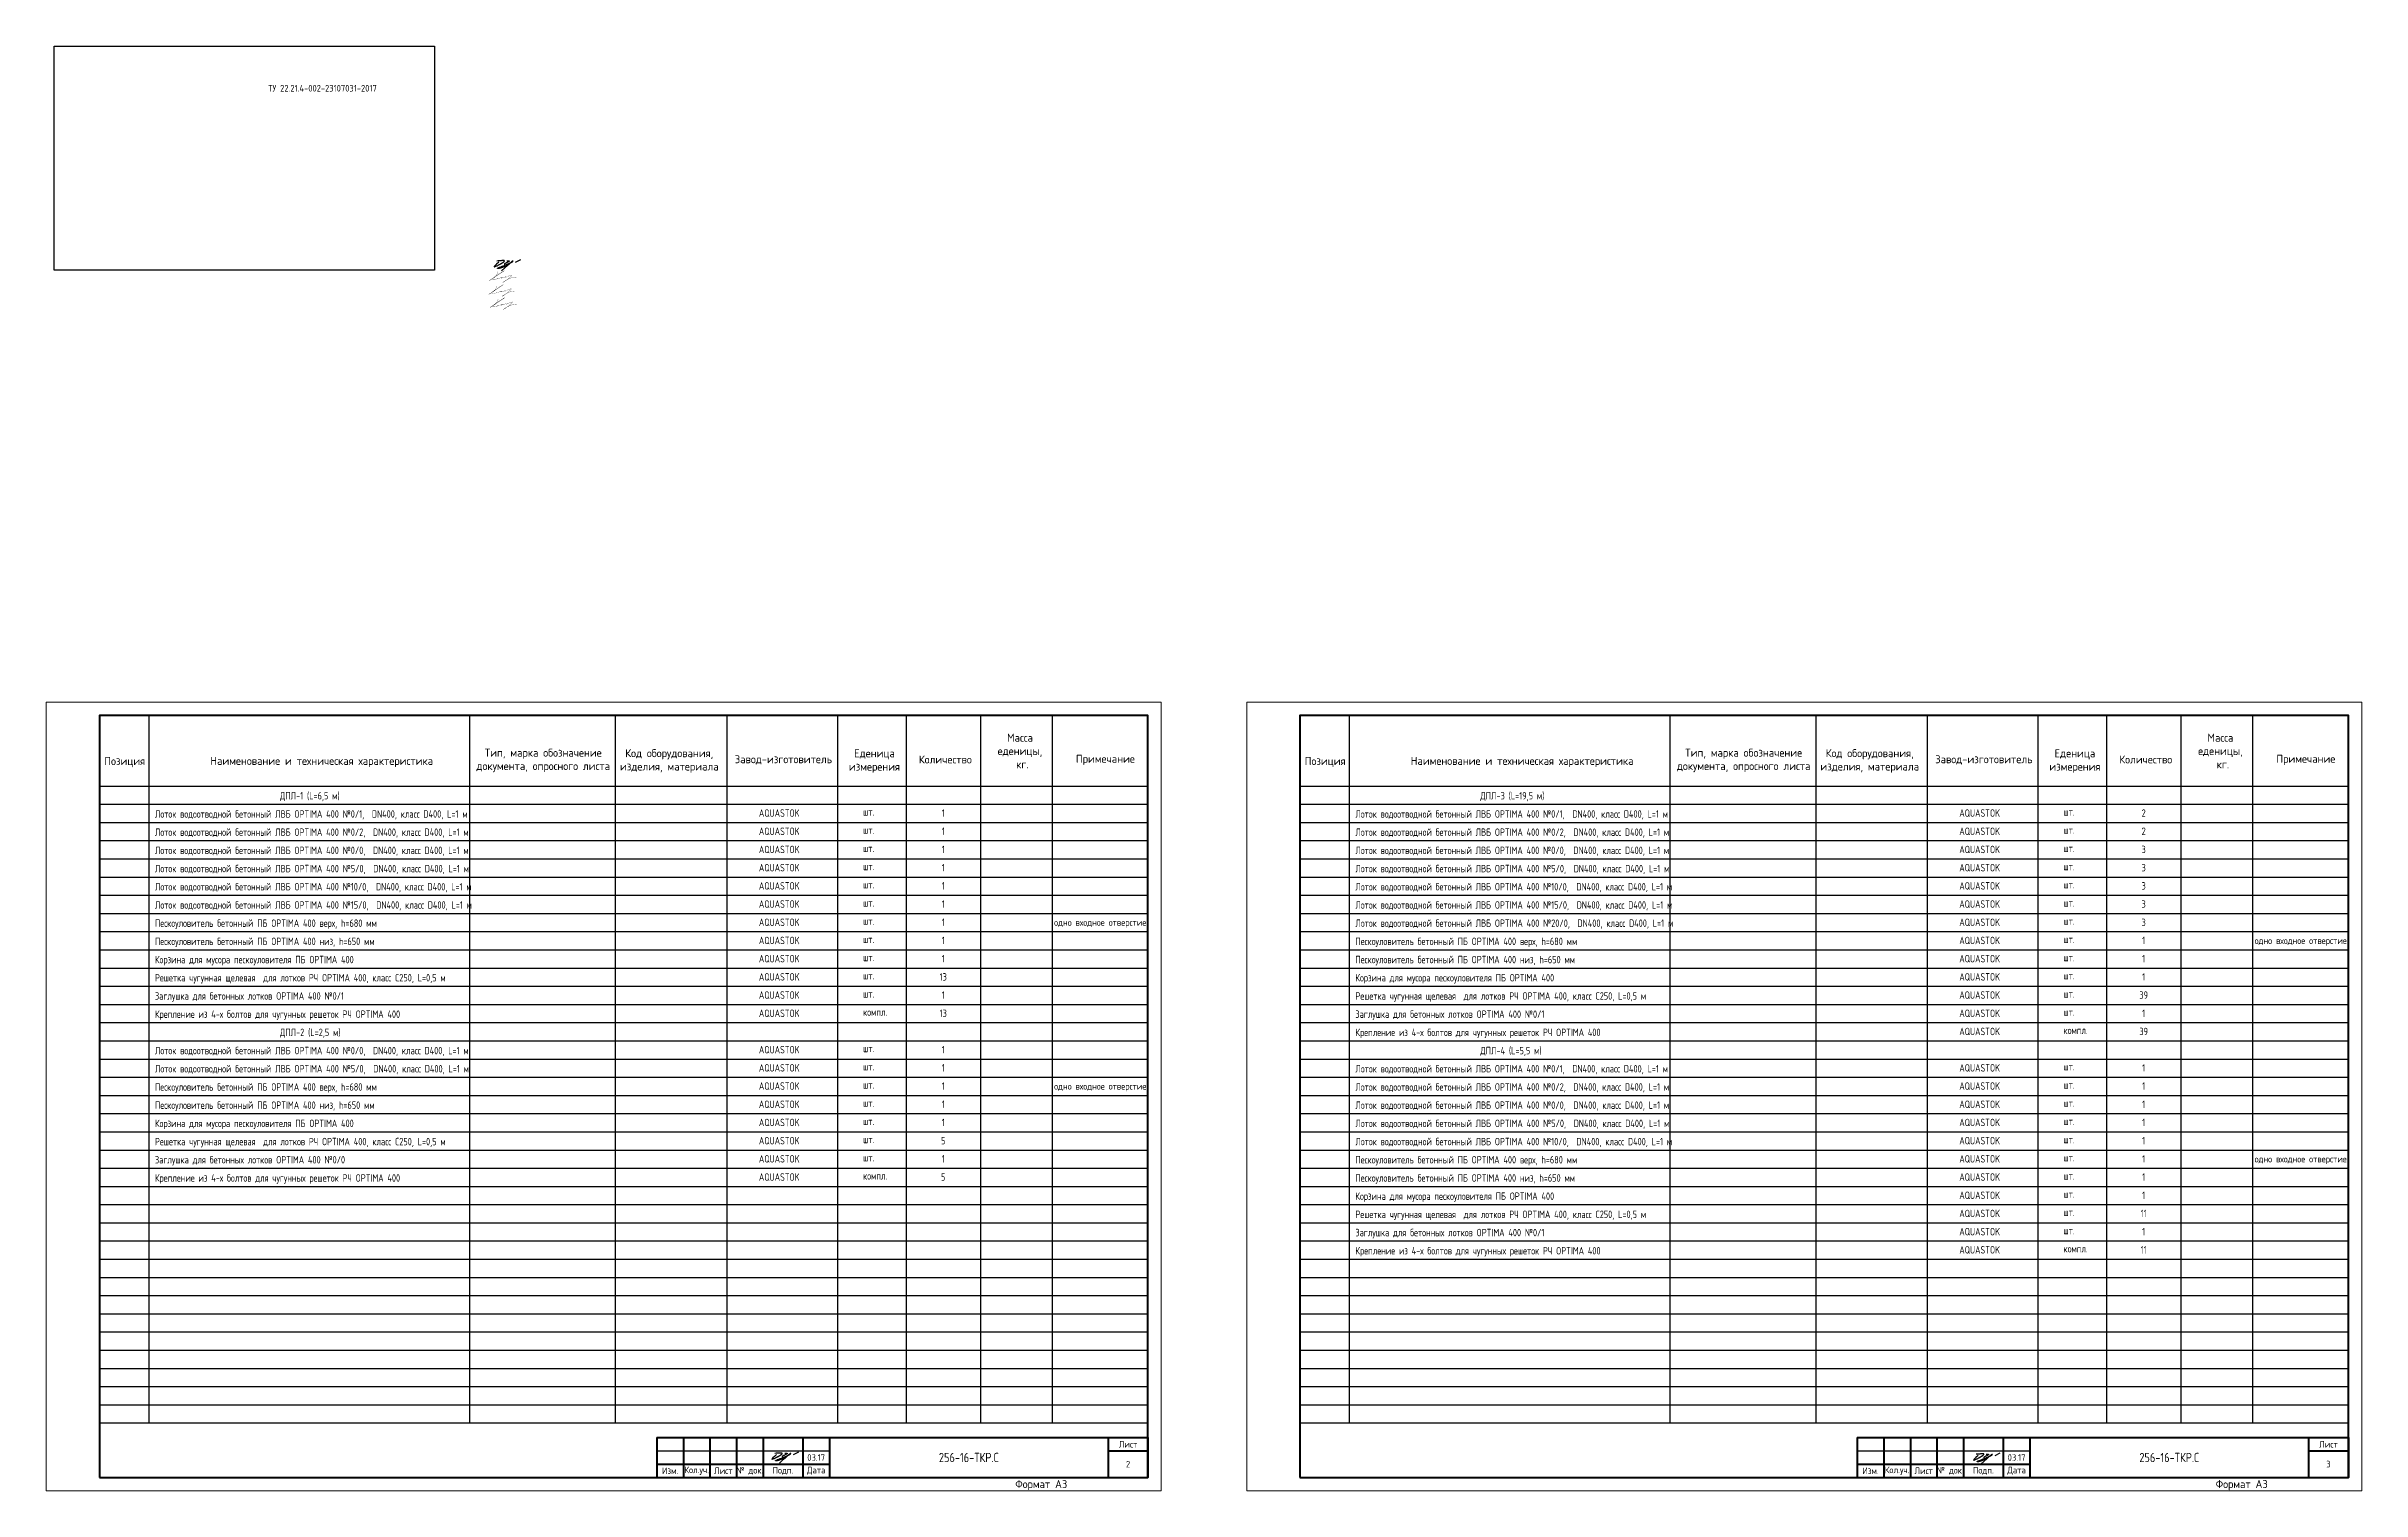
# Model space of a CAD drawing. Header units: millimetres. Extents: x 39361852 to 44740435, y 22138004 to 23754735.
# Drawn here: x 42250855 to 42338075, y 23469545 to 23523956 of the extents above; entities that cross this region are included whole.
import ezdxf
from ezdxf.enums import TextEntityAlignment as Align

# ---------------------------------------------------------------- set-up
doc = ezdxf.new("R2010")
doc.units = ezdxf.units.MM
doc.layers.add('подпись', color=7, linetype='Continuous', lineweight=25)
doc.layers.add('Труба профиль', color=7, linetype='Continuous', lineweight=50)
doc.styles.add('GOST 2.304', font='GOST_0.TTF')
doc.styles.add('GOST-2.304_Type-B', font='GOST Common.ttf')
picture_1 = doc.add_image_def('image3.png', size_in_pixel=(812, 478))

# ---------------------------------------------------------------- blocks, each defined once
blk = doc.blocks.new('Siberia.Format{0d3e33b6-859c-45ab-add1-e3c12149625a}')
at = {"color": 0, "linetype": 'Continuous', "lineweight": 15}
blk.add_lwpolyline([(0, 0), (420, 0), (420, 297), (0, 297), (0, 0)], dxfattribs=at)
at = {"color": 0, "linetype": 'Continuous', "lineweight": 60}
blk.add_lwpolyline([(20, 5), (415, 5), (415, 292), (20, 292), (20, 5)], dxfattribs=at)
at = {"color": 0, "style": 'GOST-2.304_Type-B'}
blk.add_text('Формат А3', height=3, dxfattribs=at).set_placement((365, 1))
blk = doc.blocks.new('*T49')
at = {"color": 0, "linetype": 'Continuous', "lineweight": 60, "transparency": 16777216}
for p, q in [((0, 0), (18500, 0)), ((0, 0), (0, -1500)), ((1000, 0), (1000, -1500)), ((2000, 0), (2000, -1500)), ((3000, 0), (3000, -1500)), ((4000, 0), (4000, -1500)), ((5500, 0), (5500, -1500)), ((6500, 0), (6500, -1500)), ((17000, 0), (17000, -1500)), ((18500, 0), (18500, -1500)), ((17000, -500), (18500, -500)), ((0, -1000), (6500, -1000)), ((0, -1500), (18500, -1500))]:
    blk.add_line(p, q, dxfattribs=at)
at = {"color": 0, "linetype": 'Continuous', "transparency": 16777216}
blk.add_line((0, -500), (6500, -500), dxfattribs=at)
at = {"color": 0, "linetype": 'Continuous', "transparency": 16777216, "attachment_point": 5, "style": 'GOST 2.304'}
for s, insert, char_height, width in [('03.17', (6000, -750), 250, 800), ('256-16-ТКР.С', (11750, -750), 350, 10300), ('Лист', (17750, -250), 250, 1300), ('Изм.', (500, -1250), 250, 800), ('Кол.уч.', (1500, -1250), 250, 900), ('Лист', (2500, -1250), 250, 800), ('№ док.', (3500, -1250), 250, 900), ('Подп.', (4750, -1250), 250, 1300), ('Дата', (6000, -1250), 250, 800), ('2', (17750, -1000), 250, 1300)]:
    blk.add_mtext(s, dxfattribs=dict(at, insert=insert, char_height=char_height, width=width))
blk = doc.blocks.new('*T50')
at = {"color": 0, "linetype": 'Continuous', "lineweight": 60, "transparency": 16777216}
for p, q in [((0, 0), (18500, 0)), ((0, 0), (0, -1500)), ((1000, 0), (1000, -1500)), ((2000, 0), (2000, -1500)), ((3000, 0), (3000, -1500)), ((4000, 0), (4000, -1500)), ((5500, 0), (5500, -1500)), ((6500, 0), (6500, -1500)), ((17000, 0), (17000, -1500)), ((18500, 0), (18500, -1500)), ((17000, -500), (18500, -500)), ((0, -1000), (6500, -1000)), ((0, -1500), (18500, -1500))]:
    blk.add_line(p, q, dxfattribs=at)
at = {"color": 0, "linetype": 'Continuous', "transparency": 16777216}
blk.add_line((0, -500), (6500, -500), dxfattribs=at)
at = {"color": 0, "linetype": 'Continuous', "transparency": 16777216, "attachment_point": 5, "style": 'GOST 2.304'}
for s, insert, char_height, width in [('03.17', (6000, -750), 250, 800), ('256-16-ТКР.С', (11750, -750), 350, 10300), ('Лист', (17750, -250), 250, 1300), ('Изм.', (500, -1250), 250, 800), ('Кол.уч.', (1500, -1250), 250, 900), ('Лист', (2500, -1250), 250, 800), ('№ док.', (3500, -1250), 250, 900), ('Подп.', (4750, -1250), 250, 1300), ('Дата', (6000, -1250), 250, 800), ('3', (17750, -1000), 250, 1300)]:
    blk.add_mtext(s, dxfattribs=dict(at, insert=insert, char_height=char_height, width=width))
blk = doc.blocks.new('Косов')
at = {"layer": 'подпись', "color": 5, "lineweight": 30, "const_width": 0.0751}
blk.add_lwpolyline([(0, 0), (-0.07, -0.19), (-0.14, -0.36), (-0.2, -0.51), (-0.26, -0.65), (-0.31, -0.77), (-0.36, -0.87), (-0.41, -0.97), (-0.46, -1.07), (-0.51, -1.16), (-0.56, -1.26), (-0.62, -1.35), (-0.69, -1.44), (-0.76, -1.54), (-0.85, -1.64), (-0.96, -1.74), (-1.09, -1.84), (-1.23, -1.95), (-1.39, -2.06), (-1.57, -2.18), (-1.75, -2.3), (-1.94, -2.42), (-2.13, -2.54), (-2.32, -2.66), (-2.5, -2.78), (-2.67, -2.89), (-2.82, -2.99), (-2.91, -3.07), (-2.94, -3.1), (-2.89, -3.08), (-2.73, -2.99), (-2.46, -2.82), (-2.05, -2.56), (-1.49, -2.2), (-0.83, -1.77), (-0.12, -1.3), (0.58, -0.83), (1.23, -0.4), (1.76, -0.03), (2.13, 0.23), (2.28, 0.36), (2.17, 0.32), (1.85, 0.15), (1.36, -0.14), (0.77, -0.5), (0.14, -0.91), (-0.49, -1.33), (-1.05, -1.73), (-1.5, -2.08), (-1.78, -2.36), (-1.91, -2.57), (-1.92, -2.71), (-1.83, -2.8), (-1.67, -2.85), (-1.46, -2.86), (-1.24, -2.84), (-1.02, -2.81), (-0.84, -2.77), (-0.68, -2.72), (-0.56, -2.67), (-0.46, -2.61), (-0.38, -2.56), (-0.33, -2.5), (-0.29, -2.46), (-0.26, -2.42), (-0.24, -2.38), (-0.23, -2.36), (-0.23, -2.35), (-0.23, -2.34), (-0.24, -2.34), (-0.24, -2.35), (-0.24, -2.36), (-0.25, -2.39), (-0.24, -2.42), (-0.24, -2.46), (-0.23, -2.49), (-0.22, -2.53), (-0.21, -2.56), (-0.2, -2.58), (-0.2, -2.59), (-0.2, -2.59), (-0.2, -2.57), (-0.21, -2.53), (-0.23, -2.49), (-0.24, -2.45), (-0.26, -2.4), (-0.27, -2.36), (-0.29, -2.33), (-0.29, -2.31), (-0.3, -2.31), (-0.29, -2.32), (-0.27, -2.34), (-0.23, -2.36), (-0.17, -2.38), (-0.08, -2.39), (0.03, -2.39), (0.18, -2.36), (0.37, -2.32), (0.58, -2.25), (0.8, -2.18), (1.01, -2.1), (1.21, -2.03), (1.38, -1.97), (1.51, -1.93), (1.58, -1.91), (1.58, -1.93), (1.53, -1.97), (1.45, -2.03), (1.36, -2.09), (1.27, -2.16), (1.21, -2.21), (1.18, -2.25), (1.23, -2.25), (1.34, -2.22), (1.52, -2.17), (1.74, -2.09), (1.98, -2.01), (2.23, -1.93), (2.45, -1.85), (2.64, -1.79), (2.77, -1.76), (2.83, -1.77), (2.83, -1.8), (2.8, -1.84), (2.75, -1.89), (2.71, -1.93), (2.7, -1.96), (2.73, -1.96), (2.83, -1.93), (3.02, -1.85), (3.27, -1.74), (3.56, -1.61), (3.88, -1.47), (4.2, -1.34), (4.49, -1.22), (4.73, -1.14), (4.9, -1.11), (4.99, -1.13), (4.99, -1.2), (4.93, -1.31), (4.8, -1.46), (4.63, -1.64), (4.41, -1.84), (4.17, -2.05), (3.92, -2.27), (3.65, -2.48), (3.39, -2.69), (3.13, -2.89), (2.88, -3.07), (2.64, -3.24), (2.43, -3.39), (2.23, -3.52), (2.07, -3.62), (1.94, -3.7), (1.84, -3.75), (1.79, -3.76), (1.79, -3.74), (1.85, -3.69), (1.97, -3.6), (2.16, -3.47), (2.42, -3.31), (2.75, -3.1), (3.16, -2.87), (3.62, -2.63), (4.14, -2.4), (4.7, -2.19), (5.28, -2.03), (5.89, -1.92), (6.5, -1.88)], dxfattribs=at)
blk = doc.blocks.new('Драничников')
at = {"layer": 'подпись', "color": 5, "lineweight": 30}
for points in [[(1.86, 1.95), (0.94, 1.14), (0.35, 0.58), (0.02, 0.22), (-0.09, 0.03), (-0.03, -0.03), (0.15, 0.02), (0.41, 0.12), (0.7, 0.26), (0.97, 0.39), (1.23, 0.51), (1.47, 0.63), (1.69, 0.74), (1.89, 0.84), (2.08, 0.94), (2.27, 1.04), (2.44, 1.13), (2.6, 1.22), (2.76, 1.31), (2.9, 1.39), (3.04, 1.48), (3.17, 1.56), (3.3, 1.64), (3.42, 1.71), (3.53, 1.78), (3.63, 1.86), (3.73, 1.92), (3.82, 1.99), (3.9, 2.05), (3.98, 2.11), (4.04, 2.17), (4.1, 2.22), (4.15, 2.26), (4.18, 2.3), (4.21, 2.34), (4.23, 2.37), (4.24, 2.4), (4.25, 2.42), (4.25, 2.45), (4.26, 2.47), (4.26, 2.49), (4.26, 2.51), (4.26, 2.53), (4.25, 2.55), (4.25, 2.56), (4.24, 2.58), (4.23, 2.59), (4.22, 2.6), (4.2, 2.61), (4.18, 2.62), (4.14, 2.62), (4.1, 2.63), (4.05, 2.63), (3.99, 2.63), (3.91, 2.63), (3.82, 2.63), (3.7, 2.63), (3.57, 2.63), (3.4, 2.63), (3.19, 2.63), (2.92, 2.61), (2.59, 2.59), (2.18, 2.56), (1.68, 2.52), (1.07, 2.47)], [(5.3, 2.57), (5.53, 2.57), (5.71, 2.57), (5.85, 2.57), (5.97, 2.56), (6.05, 2.56), (6.12, 2.56), (6.17, 2.55), (6.2, 2.55), (6.23, 2.54), (6.25, 2.53), (6.26, 2.52), (6.27, 2.5), (6.28, 2.49), (6.28, 2.47), (6.28, 2.45), (6.28, 2.44), (6.28, 2.41), (6.28, 2.39), (6.26, 2.36), (6.24, 2.33), (6.2, 2.29), (6.13, 2.24), (6.04, 2.18), (5.92, 2.12), (5.77, 2.04), (5.6, 1.95), (5.4, 1.85), (5.2, 1.75), (5.01, 1.66), (4.82, 1.56), (4.65, 1.47), (4.5, 1.4), (4.39, 1.33), (4.31, 1.28), (4.26, 1.24), (4.23, 1.2), (4.22, 1.17), (4.23, 1.15), (4.24, 1.13), (4.26, 1.11), (4.29, 1.1), (4.31, 1.08), (4.34, 1.06), (4.36, 1.04), (4.39, 1.02), (4.41, 1), (4.44, 0.97), (4.46, 0.94), (4.49, 0.9), (4.51, 0.86), (4.52, 0.81), (4.53, 0.76), (4.54, 0.71), (4.54, 0.66), (4.53, 0.6), (4.51, 0.54), (4.48, 0.48), (4.45, 0.41), (4.4, 0.35), (4.34, 0.29), (4.26, 0.22), (4.18, 0.15), (4.08, 0.09), (3.97, 0.03), (3.85, -0.04), (3.72, -0.1), (3.57, -0.16), (3.42, -0.22), (3.27, -0.28), (3.11, -0.33), (2.96, -0.38), (2.81, -0.43), (2.66, -0.47), (2.52, -0.51), (2.39, -0.54), (2.26, -0.58), (2.15, -0.6), (2.04, -0.63), (1.94, -0.65), (1.85, -0.66), (1.77, -0.68), (1.69, -0.69), (1.63, -0.69), (1.58, -0.7), (1.53, -0.7), (1.49, -0.69), (1.46, -0.69), (1.43, -0.68), (1.41, -0.67), (1.39, -0.67), (1.38, -0.65), (1.38, -0.64), (1.38, -0.63), (1.38, -0.61), (1.39, -0.59), (1.41, -0.57), (1.42, -0.55), (1.45, -0.53), (1.49, -0.5), (1.55, -0.47), (1.63, -0.43), (1.73, -0.38), (1.87, -0.32), (2.05, -0.24), (2.26, -0.16), (2.51, -0.06), (2.79, 0.05), (3.08, 0.16), (3.38, 0.28), (3.68, 0.39), (3.98, 0.51), (4.26, 0.62), (4.53, 0.72), (4.77, 0.82), (4.99, 0.91), (5.2, 1), (5.39, 1.08), (5.57, 1.16), (5.74, 1.24), (5.9, 1.31), (6.06, 1.38), (6.2, 1.44), (6.35, 1.51), (6.48, 1.57), (6.61, 1.63), (6.74, 1.7), (6.86, 1.75), (6.97, 1.81), (7.08, 1.87), (7.19, 1.93), (7.28, 1.98), (7.38, 2.04), (7.46, 2.09), (7.54, 2.14), (7.62, 2.18), (7.68, 2.23), (7.74, 2.27), (7.79, 2.3), (7.83, 2.33), (7.86, 2.36), (7.88, 2.39), (7.89, 2.41), (7.9, 2.43), (7.89, 2.44), (7.88, 2.46), (7.86, 2.46), (7.83, 2.46), (7.79, 2.46), (7.75, 2.45), (7.7, 2.43), (7.64, 2.41), (7.57, 2.37), (7.5, 2.32), (7.37, 2.21), (7.15, 2.02), (6.78, 1.7), (6.24, 1.21), (5.46, 0.51), (4.41, -0.44), (3.03, -1.67)], [(8.98, 1.97), (11.17, 3.08)]]:
    blk.add_lwpolyline(points, dxfattribs=at)

msp = doc.modelspace()

# ---------------------------------------------------------------- linework, layer by layer
at = {"lineweight": 30, "ltscale": 2}
for p, q in [((42254715.8596, 23498745.4661), (42254715.8596, 23472095.9125)), ((42266790.905, 23498745.4661), (42266790.905, 23472095.9125)), ((42272287.9433, 23498745.4661), (42272287.9433, 23472095.9125)), ((42276488.2822, 23498745.4661), (42276488.2822, 23472095.9125)), ((42280654.5922, 23498745.4661), (42280654.5922, 23472095.9125)), ((42283240.6582, 23498745.4661), (42283240.6582, 23472095.9125)), ((42286043.3817, 23498745.4661), (42286043.3817, 23472095.9125)), ((42288758.6888, 23472095.9125), (42288758.6888, 23498745.4661)), ((42299936.0043, 23498745.4661), (42299936.0043, 23472095.9125)), ((42312011.0497, 23498745.4661), (42312011.0497, 23472095.9125)), ((42317508.088, 23498745.4661), (42317508.088, 23472095.9125)), ((42321708.4269, 23498745.4661), (42321708.4269, 23472095.9125)), ((42325874.7369, 23498745.4661), (42325874.7369, 23472095.9125)), ((42328460.8029, 23498745.4661), (42328460.8029, 23472095.9125)), ((42331263.5264, 23498745.4661), (42331263.5264, 23472095.9125)), ((42333978.8335, 23472095.9125), (42333978.8335, 23498745.4661)), ((42252854.91, 23496090.9124), (42292354.91, 23496090.9124)), ((42298075.0547, 23496090.9124), (42337575.0547, 23496090.9124)), ((42252854.91, 23472095.9125), (42292354.91, 23472095.9125)), ((42298075.0547, 23472095.9125), (42337575.0547, 23472095.9125))]:
    msp.add_line(p, q, dxfattribs=at)
at = {"ltscale": 2}
for p, q in [((42252854.91, 23495405.341), (42292354.91, 23495405.341)), ((42298075.0547, 23495405.341), (42337575.0547, 23495405.341)), ((42252854.91, 23494719.7696), (42292354.91, 23494719.7696)), ((42298075.0547, 23494719.7696), (42337575.0547, 23494719.7696)), ((42252854.91, 23494034.1981), (42292354.91, 23494034.1981)), ((42298075.0547, 23494034.1981), (42337575.0547, 23494034.1981)), ((42252854.91, 23493348.6267), (42292354.91, 23493348.6267)), ((42252854.91, 23493348.6267), (42292354.91, 23493348.6267)), ((42298075.0547, 23493348.6267), (42337575.0547, 23493348.6267)), ((42298075.0547, 23493348.6267), (42337575.0547, 23493348.6267)), ((42252854.91, 23492663.0553), (42292354.91, 23492663.0553)), ((42252854.91, 23492663.0553), (42292354.91, 23492663.0553)), ((42252854.91, 23491977.4838), (42292354.91, 23491977.4838)), ((42298075.0547, 23492663.0553), (42337575.0547, 23492663.0553)), ((42298075.0547, 23492663.0553), (42337575.0547, 23492663.0553)), ((42298075.0547, 23491977.4838), (42337575.0547, 23491977.4838)), ((42252854.91, 23491291.9124), (42292354.91, 23491291.9124)), ((42298075.0547, 23491291.9124), (42337575.0547, 23491291.9124)), ((42252854.91, 23490606.341), (42292354.91, 23490606.341)), ((42298075.0547, 23490606.341), (42337575.0547, 23490606.341)), ((42252854.91, 23489920.7696), (42292354.91, 23489920.7696)), ((42298075.0547, 23489920.7696), (42337575.0547, 23489920.7696)), ((42252854.91, 23489235.1981), (42292354.91, 23489235.1981)), ((42252854.91, 23488549.6267), (42290609.0169, 23488549.6267)), ((42252854.91, 23488549.6267), (42292354.91, 23488549.6267)), ((42298075.0547, 23489235.1981), (42337575.0547, 23489235.1981)), ((42298075.0547, 23488549.6267), (42335829.1616, 23488549.6267)), ((42298075.0547, 23488549.6267), (42337575.0547, 23488549.6267)), ((42252854.91, 23487864.0553), (42290609.0169, 23487864.0553)), ((42252854.91, 23487864.0553), (42292354.91, 23487864.0553)), ((42298075.0547, 23487864.0553), (42335829.1616, 23487864.0553)), ((42298075.0547, 23487864.0553), (42337575.0547, 23487864.0553)), ((42252854.91, 23487178.4839), (42292354.91, 23487178.4839)), ((42298075.0547, 23487178.4839), (42337575.0547, 23487178.4839)), ((42252854.91, 23486492.9124), (42292354.91, 23486492.9124)), ((42252854.91, 23485807.341), (42292354.91, 23485807.341)), ((42298075.0547, 23486492.9124), (42337575.0547, 23486492.9124)), ((42298075.0547, 23485807.341), (42337575.0547, 23485807.341)), ((42252854.91, 23485121.7696), (42292354.91, 23485121.7696)), ((42298075.0547, 23485121.7696), (42337575.0547, 23485121.7696)), ((42252854.91, 23484436.1982), (42292354.91, 23484436.1982)), ((42298075.0547, 23484436.1982), (42337575.0547, 23484436.1982)), ((42252854.91, 23483750.6267), (42292354.91, 23483750.6267)), ((42298075.0547, 23483750.6267), (42337575.0547, 23483750.6267)), ((42252854.91, 23483065.0553), (42292354.91, 23483065.0553)), ((42252854.91, 23482379.4839), (42292354.91, 23482379.4839)), ((42298075.0547, 23483065.0553), (42337575.0547, 23483065.0553)), ((42298075.0547, 23482379.4839), (42337575.0547, 23482379.4839)), ((42252854.91, 23481693.9124), (42292354.91, 23481693.9124)), ((42298075.0547, 23481693.9124), (42337575.0547, 23481693.9124)), ((42252854.91, 23481008.341), (42292354.91, 23481008.341)), ((42298075.0547, 23481008.341), (42337575.0547, 23481008.341)), ((42252854.91, 23480322.7696), (42292354.91, 23480322.7696)), ((42298075.0547, 23480322.7696), (42337575.0547, 23480322.7696)), ((42252854.91, 23479637.1982), (42292354.91, 23479637.1982)), ((42252854.91, 23478951.6267), (42292354.91, 23478951.6267)), ((42298075.0547, 23479637.1982), (42337575.0547, 23479637.1982)), ((42298075.0547, 23478951.6267), (42337575.0547, 23478951.6267)), ((42252854.91, 23478266.0553), (42292354.91, 23478266.0553)), ((42298075.0547, 23478266.0553), (42337575.0547, 23478266.0553)), ((42252854.91, 23477580.4839), (42292354.91, 23477580.4839)), ((42298075.0547, 23477580.4839), (42337575.0547, 23477580.4839)), ((42252854.91, 23476894.9125), (42292354.91, 23476894.9125)), ((42252854.91, 23476209.341), (42292354.91, 23476209.341)), ((42298075.0547, 23476894.9125), (42337575.0547, 23476894.9125)), ((42298075.0547, 23476209.341), (42337575.0547, 23476209.341)), ((42252854.91, 23475523.7696), (42292354.91, 23475523.7696)), ((42298075.0547, 23475523.7696), (42337575.0547, 23475523.7696)), ((42252854.91, 23474838.1982), (42292354.91, 23474838.1982)), ((42298075.0547, 23474838.1982), (42337575.0547, 23474838.1982)), ((42252854.91, 23474152.6268), (42292354.91, 23474152.6268)), ((42298075.0547, 23474152.6268), (42337575.0547, 23474152.6268)), ((42252854.91, 23473467.0553), (42292354.91, 23473467.0553)), ((42252854.91, 23472781.4839), (42292354.91, 23472781.4839)), ((42298075.0547, 23473467.0553), (42337575.0547, 23473467.0553)), ((42298075.0547, 23472781.4839), (42337575.0547, 23472781.4839))]:
    msp.add_line(p, q, dxfattribs=at)

# ---------------------------------------------------------------- block references
at = {"color": 1, "xscale": 106.48, "yscale": 106.48, "zscale": 106.48}
for p in [(42267862.1832, 23515461.6214), (42267833.6498, 23514938.9621), (42267881.2054, 23514444.7281)]:
    msp.add_blockref('Косов', p, dxfattribs=at)
at = {"linetype": 'Continuous', "xscale": 100, "yscale": 100, "zscale": 100}
for p in [(42250854.91, 23469545.4661), (42296075.0547, 23469545.4661)]:
    msp.add_blockref('Siberia.Format{0d3e33b6-859c-45ab-add1-e3c12149625a}', p, dxfattribs=at)
for name, p in [('*T49', (42273854.91, 23471545.4661)), ('*T50', (42319075.0547, 23471545.4661))]:
    msp.add_blockref(name, p)
at = {"layer": 'подпись', "color": 1, "ltscale": 100, "xscale": 89.60000000000001, "yscale": 89.60000000000001, "zscale": 89.60000000000001}
for p in [(42267729.3475, 23515646.8843), (42278197.503, 23470728.6728), (42323460.1477, 23470694.2878)]:
    msp.add_blockref('Драничников', p, dxfattribs=at)

# ---------------------------------------------------------------- texts
at = {"color": 7, "style": 'GOST 2.304'}
for s, height, p in [('ДПЛ-1 (L=6,5 м)', 279.994209, (42259655.4653, 23495583.3349)), ('ДПЛ-3 (L=19,5 м)', 279.994209, (42304875.61, 23495583.3349)), ('Лоток водоотводной бетонный ЛВБ OPTIMA 400 №0/1,  DN400, класс D400, L=1 м', 279.994209, (42254948.0039, 23494897.7635)), ('Лоток водоотводной бетонный ЛВБ OPTIMA 400 №0/2,  DN400, класс D400, L=1 м', 279.994209, (42254948.0039, 23494212.1921)), ('шт.', 279.99421, (42281623.9218, 23494975.742)), ('Лоток водоотводной бетонный ЛВБ OPTIMA 400 №0/1,  DN400, класс D400, L=1 м', 279.994209, (42300168.1486, 23494897.7635)), ('Лоток водоотводной бетонный ЛВБ OPTIMA 400 №0/2,  DN400, класс D400, L=1 м', 279.994209, (42300168.1486, 23494212.1921)), ('шт.', 279.99421, (42326844.0665, 23494975.742)), ('Лоток водоотводной бетонный ЛВБ OPTIMA 400 №0/0,  DN400, класс D400, L=1 м', 279.994209, (42254948.0039, 23493526.6206)), ('шт.', 279.99421, (42281623.9218, 23494290.1706)), ('шт.', 279.99421, (42281623.9218, 23493604.5992)), ('Лоток водоотводной бетонный ЛВБ OPTIMA 400 №0/0,  DN400, класс D400, L=1 м', 279.994209, (42300168.1486, 23493526.6206)), ('шт.', 279.99421, (42326844.0665, 23494290.1706)), ('шт.', 279.99421, (42326844.0665, 23493604.5992)), ('Лоток водоотводной бетонный ЛВБ OPTIMA 400 №5/0,  DN400, класс D400, L=1 м', 279.994209, (42254948.0039, 23492841.0492)), ('шт.', 279.99421, (42281623.9218, 23492919.0277)), ('Лоток водоотводной бетонный ЛВБ OPTIMA 400 №5/0,  DN400, класс D400, L=1 м', 279.994209, (42300168.1486, 23492841.0492)), ('шт.', 279.99421, (42326844.0665, 23492919.0277)), ('Лоток водоотводной бетонный ЛВБ OPTIMA 400 №10/0,  DN400, класс D400, L=1 м', 279.994209, (42254948.0039, 23492155.4778)), ('шт.', 279.99421, (42281623.9218, 23492233.4563)), ('Лоток водоотводной бетонный ЛВБ OPTIMA 400 №10/0,  DN400, класс D400, L=1 м', 279.994209, (42300168.1486, 23492155.4778)), ('шт.', 279.99421, (42326844.0665, 23492233.4563)), ('Лоток водоотводной бетонный ЛВБ OPTIMA 400 №15/0,  DN400, класс D400, L=1 м', 279.994209, (42254948.0039, 23491469.9063)), ('Пескоуловитель бетонный ПБ OPTIMA 400 верх, h=680 мм', 279.994209, (42254948.0039, 23490784.3349)), ('шт.', 279.99421, (42281623.9218, 23491547.8849)), ('шт.', 279.99421, (42281623.9218, 23490862.3135)), ('Лоток водоотводной бетонный ЛВБ OPTIMA 400 №15/0,  DN400, класс D400, L=1 м', 279.994209, (42300168.1486, 23491469.9063)), ('Лоток водоотводной бетонный ЛВБ OPTIMA 400 №20/0,  DN400, класс D400, L=1 м', 279.994209, (42300168.1486, 23490784.3349)), ('шт.', 279.99421, (42326844.0665, 23491547.8849)), ('шт.', 279.99421, (42326844.0665, 23490862.3135)), ('Пескоуловитель бетонный ПБ OPTIMA 400 низ, h=650 мм', 279.994209, (42254948.0039, 23490098.7635)), ('шт.', 279.99421, (42281623.9218, 23490176.742)), ('Пескоуловитель бетонный ПБ OPTIMA 400 верх, h=680 мм', 279.994209, (42300168.1486, 23490098.7635)), ('шт.', 279.99421, (42326844.0665, 23490176.742)), ('Корзина для мусора пескоуловителя ПБ OPTIMA 400', 279.994209, (42254948.0039, 23489413.1921)), ('шт.', 279.99421, (42281623.9218, 23489491.1706)), ('Пескоуловитель бетонный ПБ OPTIMA 400 низ, h=650 мм', 279.994209, (42300168.1486, 23489413.1921)), ('шт.', 279.99421, (42326844.0665, 23489491.1706)), ('Решетка чугунная щелевая  для лотков РЧ OPTIMA 400, класс C250, L=0,5 м', 279.994209, (42254948.0039, 23488727.6206)), ('шт.', 279.99421, (42281623.9218, 23488805.5992)), ('Корзина для мусора пескоуловителя ПБ OPTIMA 400', 279.994209, (42300168.1486, 23488727.6206)), ('шт.', 279.99421, (42326844.0665, 23488805.5992)), ('Заглушка для бетонных лотков OPTIMA 400 №0/1', 279.994209, (42254948.0039, 23488042.0492)), ('Крепление из 4-х болтов для чугунных решеток РЧ OPTIMA 400', 279.994209, (42254948.0039, 23487356.4778)), ('компл.', 279.99421, (42281623.9218, 23487434.4563)), ('шт.', 279.99421, (42281623.9218, 23488120.0278)), ('Заглушка для бетонных лотков OPTIMA 400 №0/1', 279.994209, (42300168.1486, 23487356.4778)), ('Решетка чугунная щелевая  для лотков РЧ OPTIMA 400, класс C250, L=0,5 м', 279.994209, (42300168.1486, 23488042.0492)), ('шт.', 279.99421, (42326844.0665, 23488120.0278)), ('шт.', 279.99421, (42326844.0665, 23487434.4563)), ('ДПЛ-2 (L=2,5 м)', 279.994209, (42259655.4653, 23486670.9064)), ('Крепление из 4-х болтов для чугунных решеток РЧ OPTIMA 400', 279.994209, (42300168.1486, 23486670.9064)), ('компл.', 279.99421, (42326844.0665, 23486748.8849)), ('Лоток водоотводной бетонный ЛВБ OPTIMA 400 №0/0,  DN400, класс D400, L=1 м', 279.994209, (42254948.0039, 23485985.3349)), ('шт.', 279.99421, (42281623.9218, 23486063.3135)), ('ДПЛ-4 (L=5,5 м)', 279.994209, (42304875.61, 23485985.3349)), ('Лоток водоотводной бетонный ЛВБ OPTIMA 400 №5/0,  DN400, класс D400, L=1 м', 279.994209, (42254948.0039, 23485299.7635)), ('шт.', 279.99421, (42281623.9218, 23485377.742)), ('Лоток водоотводной бетонный ЛВБ OPTIMA 400 №0/1,  DN400, класс D400, L=1 м', 279.994209, (42300168.1486, 23485299.7635)), ('шт.', 279.99421, (42326844.0665, 23485377.742)), ('Пескоуловитель бетонный ПБ OPTIMA 400 верх, h=680 мм', 279.994209, (42254948.0039, 23484614.1921)), ('Пескоуловитель бетонный ПБ OPTIMA 400 низ, h=650 мм', 279.994209, (42254948.0039, 23483928.6207)), ('шт.', 279.99421, (42281623.9218, 23484692.1706)), ('шт.', 279.99421, (42281623.9218, 23484006.5992)), ('Лоток водоотводной бетонный ЛВБ OPTIMA 400 №0/2,  DN400, класс D400, L=1 м', 279.994209, (42300168.1486, 23484614.1921)), ('Лоток водоотводной бетонный ЛВБ OPTIMA 400 №0/0,  DN400, класс D400, L=1 м', 279.994209, (42300168.1486, 23483928.6207)), ('шт.', 279.99421, (42326844.0665, 23484692.1706)), ('шт.', 279.99421, (42326844.0665, 23484006.5992)), ('Корзина для мусора пескоуловителя ПБ OPTIMA 400', 279.994209, (42254948.0039, 23483243.0492)), ('шт.', 279.99421, (42281623.9218, 23483321.0278)), ('Лоток водоотводной бетонный ЛВБ OPTIMA 400 №5/0,  DN400, класс D400, L=1 м', 279.994209, (42300168.1486, 23483243.0492)), ('шт.', 279.99421, (42326844.0665, 23483321.0278)), ('Решетка чугунная щелевая  для лотков РЧ OPTIMA 400, класс C250, L=0,5 м', 279.994209, (42254948.0039, 23482557.4778)), ('шт.', 279.99421, (42281623.9218, 23482635.4563)), ('Лоток водоотводной бетонный ЛВБ OPTIMA 400 №10/0,  DN400, класс D400, L=1 м', 279.994209, (42300168.1486, 23482557.4778)), ('шт.', 279.99421, (42326844.0665, 23482635.4563)), ('Заглушка для бетонных лотков OPTIMA 400 №0/0', 279.994209, (42254948.0039, 23481871.9064)), ('Крепление из 4-х болтов для чугунных решеток РЧ OPTIMA 400', 279.994209, (42254948.0039, 23481186.3349)), ('компл.', 279.99421, (42281623.9218, 23481264.3135)), ('шт.', 279.99421, (42281623.9218, 23481949.8849)), ('Пескоуловитель бетонный ПБ OPTIMA 400 верх, h=680 мм', 279.994209, (42300168.1486, 23481871.9064)), ('Пескоуловитель бетонный ПБ OPTIMA 400 низ, h=650 мм', 279.994209, (42300168.1486, 23481186.3349)), ('шт.', 279.99421, (42326844.0665, 23481949.8849)), ('шт.', 279.99421, (42326844.0665, 23481264.3135)), ('Корзина для мусора пескоуловителя ПБ OPTIMA 400', 279.994209, (42300168.1486, 23480500.7635)), ('шт.', 279.99421, (42326844.0665, 23480578.7421)), ('Решетка чугунная щелевая  для лотков РЧ OPTIMA 400, класс C250, L=0,5 м', 279.994209, (42300168.1486, 23479815.1921)), ('шт.', 279.99421, (42326844.0665, 23479893.1706)), ('Заглушка для бетонных лотков OPTIMA 400 №0/1', 279.994209, (42300168.1486, 23479129.6207)), ('шт.', 279.99421, (42326844.0665, 23479207.5992)), ('Крепление из 4-х болтов для чугунных решеток РЧ OPTIMA 400', 279.994209, (42300168.1486, 23478444.0492)), ('компл.', 279.99421, (42326844.0665, 23478522.0278))]:
    msp.add_text(s, height=height, dxfattribs=at).set_placement(p)
for s, height, p in [('AQUASTOK', 279.99421, (42278464.7547, 23495071.8444)), ('AQUASTOK', 279.99421, (42278464.7547, 23494386.273)), ('1', 279.9942, (42284641.9832, 23495071.8444)), ('1', 279.9942, (42284641.9832, 23494386.273)), ('AQUASTOK', 279.99421, (42323684.8994, 23495071.8444)), ('AQUASTOK', 279.99421, (42323684.8994, 23494386.273)), ('2', 279.9942, (42329862.1279, 23495071.8444)), ('2', 279.9942, (42329862.1279, 23494386.273)), ('AQUASTOK', 279.99421, (42278464.7547, 23493700.7016)), ('1', 279.9942, (42284641.9832, 23493700.7016)), ('AQUASTOK', 279.99421, (42323684.8994, 23493700.7016)), ('3', 279.9942, (42329862.1279, 23493700.7016)), ('AQUASTOK', 279.99421, (42278464.7547, 23493015.1301)), ('1', 279.9942, (42284641.9832, 23493015.1301)), ('AQUASTOK', 279.99421, (42323684.8994, 23493015.1301)), ('3', 279.9942, (42329862.1279, 23493015.1301)), ('AQUASTOK', 279.99421, (42278464.7547, 23492329.5587)), ('1', 279.9942, (42284641.9832, 23492329.5587)), ('AQUASTOK', 279.99421, (42323684.8994, 23492329.5587)), ('3', 279.9942, (42329862.1279, 23492329.5587)), ('AQUASTOK', 279.99421, (42278464.7547, 23491643.9873)), ('AQUASTOK', 279.99421, (42278464.7547, 23490958.4159)), ('1', 279.9942, (42284641.9832, 23491643.9873)), ('1', 279.9942, (42284641.9832, 23490958.4159)), ('одно входное отверстие', 250, (42290558.178, 23490949.9834)), ('AQUASTOK', 279.99421, (42323684.8994, 23491643.9873)), ('AQUASTOK', 279.99421, (42323684.8994, 23490958.4159)), ('3', 279.9942, (42329862.1279, 23491643.9873)), ('3', 279.9942, (42329862.1279, 23490958.4159)), ('AQUASTOK', 279.99421, (42278464.7547, 23490272.8444)), ('1', 279.9942, (42284641.9832, 23490272.8444)), ('AQUASTOK', 279.99421, (42323684.8994, 23490272.8444)), ('1', 279.9942, (42329862.1279, 23490272.8444)), ('одно входное отверстие', 250, (42335778.3227, 23490264.412)), ('AQUASTOK', 279.99421, (42278464.7547, 23489587.273)), ('1', 279.9942, (42284641.9832, 23489587.273)), ('AQUASTOK', 279.99421, (42323684.8994, 23489587.273)), ('1', 279.9942, (42329862.1279, 23489587.273)), ('AQUASTOK', 279.99421, (42278464.7547, 23488901.7016)), ('13', 279.99421, (42284641.9832, 23488901.7016)), ('AQUASTOK', 279.99421, (42323684.8994, 23488901.7016)), ('1', 279.9942, (42329862.1279, 23488901.7016)), ('AQUASTOK', 279.99421, (42278464.7547, 23488216.1301)), ('AQUASTOK', 279.99421, (42278464.7547, 23487530.5587)), ('13', 279.99421, (42284641.9832, 23487530.5587)), ('1', 279.9942, (42284641.9832, 23488216.1301)), ('AQUASTOK', 279.99421, (42323684.8994, 23488216.1301)), ('AQUASTOK', 279.99421, (42323684.8994, 23487530.5587)), ('39', 279.99421, (42329862.1279, 23488216.1301)), ('1', 279.9942, (42329862.1279, 23487530.5587)), ('AQUASTOK', 279.99421, (42323684.8994, 23486844.9873)), ('39', 279.99421, (42329862.1279, 23486844.9873)), ('AQUASTOK', 279.99421, (42278464.7547, 23486159.4159)), ('1', 279.9942, (42284641.9832, 23486159.4159)), ('AQUASTOK', 279.99421, (42278464.7547, 23485473.8444)), ('AQUASTOK', 279.99421, (42278464.7547, 23484788.273)), ('1', 279.9942, (42284641.9832, 23485473.8444)), ('1', 279.9942, (42284641.9832, 23484788.273)), ('AQUASTOK', 279.99421, (42323684.8994, 23485473.8444)), ('AQUASTOK', 279.99421, (42323684.8994, 23484788.273)), ('1', 279.9942, (42329862.1279, 23485473.8444)), ('1', 279.9942, (42329862.1279, 23484788.273)), ('AQUASTOK', 279.99421, (42278464.7547, 23484102.7016)), ('1', 279.9942, (42284641.9832, 23484102.7016)), ('одно входное отверстие', 250, (42290558.178, 23484779.8406)), ('AQUASTOK', 279.99421, (42323684.8994, 23484102.7016)), ('1', 279.9942, (42329862.1279, 23484102.7016)), ('AQUASTOK', 279.99421, (42278464.7547, 23483417.1302)), ('1', 279.9942, (42284641.9832, 23483417.1302)), ('AQUASTOK', 279.99421, (42323684.8994, 23483417.1302)), ('1', 279.9942, (42329862.1279, 23483417.1302)), ('AQUASTOK', 279.99421, (42278464.7547, 23482731.5587)), ('5', 279.9942, (42284641.9832, 23482731.5587)), ('AQUASTOK', 279.99421, (42323684.8994, 23482731.5587)), ('1', 279.9942, (42329862.1279, 23482731.5587)), ('AQUASTOK', 279.99421, (42278464.7547, 23482045.9873)), ('AQUASTOK', 279.99421, (42278464.7547, 23481360.4159)), ('5', 279.9942, (42284641.9832, 23481360.4159)), ('1', 279.9942, (42284641.9832, 23482045.9873)), ('AQUASTOK', 279.99421, (42323684.8994, 23482045.9873)), ('AQUASTOK', 279.99421, (42323684.8994, 23481360.4159)), ('1', 279.9942, (42329862.1279, 23482045.9873)), ('1', 279.9942, (42329862.1279, 23481360.4159)), ('одно входное отверстие', 250, (42335778.3227, 23482037.5548)), ('AQUASTOK', 279.99421, (42323684.8994, 23480674.8445)), ('1', 279.9942, (42329862.1279, 23480674.8445)), ('AQUASTOK', 279.99421, (42323684.8994, 23479989.273)), ('11', 279.99421, (42329862.1279, 23479989.273)), ('AQUASTOK', 279.99421, (42323684.8994, 23479303.7016)), ('1', 279.9942, (42329862.1279, 23479303.7016)), ('AQUASTOK', 279.99421, (42323684.8994, 23478618.1302)), ('11', 279.99421, (42329862.1279, 23478618.1302))]:
    msp.add_text(s, height=height, dxfattribs=at).set_placement(p, align=Align.MIDDLE_CENTER)
at = {"color": 0, "attachment_point": 2, "style": 'GOST 2.304'}
for s, insert, char_height, width in [('{\\fGOST Common|b0|i0|c204|p34;Масса \\Pеденицы\\fGOST Common|b0|i0|c186|p34;,\\fGOST Common|b0|i0|c204|p34;\\P кг\\fGOST Common|b0|i0|c186|p34;.}', (42287533.464, 23498062.2394), 300.964966, 2854.506929), ('{\\fGOST Common|b0|i0|c204|p34;Масса \\Pеденицы\\fGOST Common|b0|i0|c186|p34;,\\fGOST Common|b0|i0|c204|p34;\\P кг\\fGOST Common|b0|i0|c186|p34;.}', (42332753.6087, 23498062.2394), 300.964966, 2854.506929), ('{\\fGOST Common|b0|i0|c204|p34;Позиция}', (42253809.7875, 23497181.9795), 300.964966, 1860.9496), ('{\\fGOST Common|b0|i0|c204|p34;Наименование и техническая характеристика }', (42261228.139, 23497187.0203), 300.964966, 9313.302421), ('{\\fGOST Common|b0|i0|c204|p34;Тип\\fGOST Common|b0|i0|c186|p34;,\\fGOST Common|b0|i0|c204|p34; марка обозначение документа\\fGOST Common|b0|i0|c186|p34;,\\fGOST Common|b0|i0|c204|p34; опросного листа}', (42269573.9299, 23497496.8506), 300.9649658, 5505.924397), ('{\\fGOST Common|b0|i0|c204|p34;Код оборудования\\fGOST Common|b0|i0|c186|p34;,\\fGOST Common|b0|i0|c204|p34; изделия\\fGOST Common|b0|i0|c186|p34;,\\fGOST Common|b0|i0|c204|p34; материала}', (42274321.7135, 23497477.7614), 300.9649658, 3970.046087), ('{\\fGOST Common|b0|i0|c204|p34;Завод\\fGOST Common|b0|i0|c186|p34;-\\fGOST Common|b0|i0|c204|p34;изготовитель}', (42278622.5982, 23497249.4534), 300.9649658, 2854.506929), ('{\\fGOST Common|b0|i0|c204|p34;Еденица измерения}', (42282051.7869, 23497473.1472), 300.964966, 2854.506929), ('{\\fGOST Common|b0|i0|c204|p34;Количество}', (42284719.8019, 23497241.2843), 300.964966, 2854.506929), ('{\\fGOST Common|b0|i0|c204|p34;Примечание}', (42290750.9525, 23497267.0539), 300.964966, 2854.506929), ('{\\fGOST Common|b0|i0|c204|p34;Позиция}', (42299029.9322, 23497181.9795), 300.964966, 1860.9496), ('{\\fGOST Common|b0|i0|c204|p34;Наименование и техническая характеристика }', (42306448.2836, 23497187.0203), 300.964966, 9313.302421), ('{\\fGOST Common|b0|i0|c204|p34;Тип\\fGOST Common|b0|i0|c186|p34;,\\fGOST Common|b0|i0|c204|p34; марка обозначение документа\\fGOST Common|b0|i0|c186|p34;,\\fGOST Common|b0|i0|c204|p34; опросного листа}', (42314794.0746, 23497496.8506), 300.9649658, 5505.924397), ('{\\fGOST Common|b0|i0|c204|p34;Код оборудования\\fGOST Common|b0|i0|c186|p34;,\\fGOST Common|b0|i0|c204|p34; изделия\\fGOST Common|b0|i0|c186|p34;,\\fGOST Common|b0|i0|c204|p34; материала}', (42319541.8582, 23497477.7614), 300.9649658, 3970.046087), ('{\\fGOST Common|b0|i0|c204|p34;Завод\\fGOST Common|b0|i0|c186|p34;-\\fGOST Common|b0|i0|c204|p34;изготовитель}', (42323842.7429, 23497249.4534), 300.9649658, 2854.506929), ('{\\fGOST Common|b0|i0|c204|p34;Еденица измерения}', (42327271.9316, 23497473.1472), 300.964966, 2854.506929), ('{\\fGOST Common|b0|i0|c204|p34;Количество}', (42329939.9466, 23497241.2843), 300.964966, 2854.506929), ('{\\fGOST Common|b0|i0|c204|p34;Примечание}', (42335971.0972, 23497267.0539), 300.964966, 2854.506929)]:
    msp.add_mtext(s, dxfattribs=dict(at, insert=insert, char_height=char_height, width=width))

# ---------------------------------------------------------------- pictures from other files: only their frames are drawn
image = msp.add_image(picture_1, insert=(42251154.9591, 23515523.5539), size_in_units=(14324.7773, 8432.5659))
image.dxf.flags = 7

# ---------------------------------------------------------------- next in the draw order: wipeouts: each hides what was drawn before it
msp.add_wipeout([(42259071.0742, 23522577.4794), (42264618.2049, 23522567.9535), (42264389.0653, 23522138.5724), (42259071.0742, 23522167.2012)]).dxf.layer = 'Труба профиль'

# ---------------------------------------------------------------- next in the draw order: wipeouts: each hides what was drawn before it
msp.add_wipeout([(42259194.7271, 23522588.3589), (42263227.186, 23522552.426), (42263233.1905, 23522205.1261), (42259140.788, 23522193.1485)]).dxf.layer = 'Труба профиль'

# ---------------------------------------------------------------- next in the draw order: texts
at = {"linetype": 'ByBlock', "style": 'GOST 2.304'}
msp.add_text('ТУ 22.21.4-002-23107031-2017', height=250, dxfattribs=at).set_placement((42259213.206, 23522251.7759))

doc.saveas('drawing.dxf')
